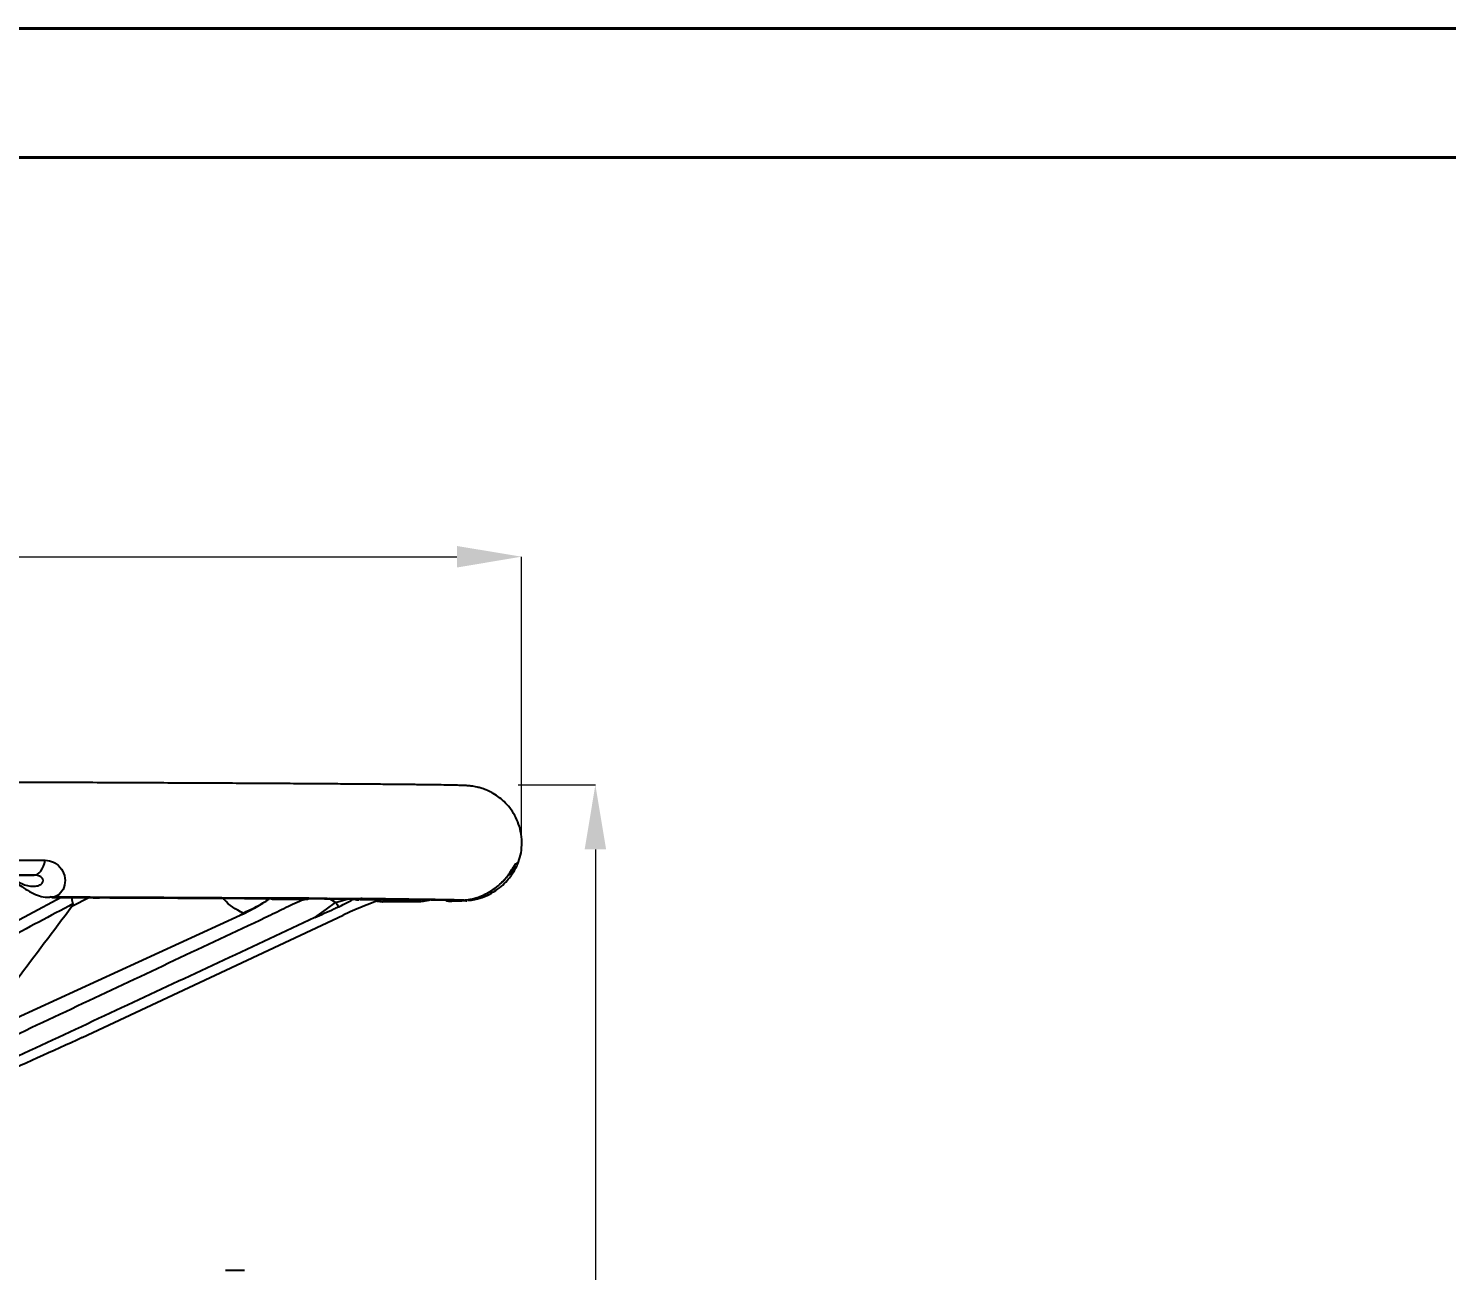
# Model space of a CAD drawing. Header units: millimetres. Extents: x 2384 to 4064, y 886 to 2074.
# Drawn here: x 3024.6 to 3244.1, y 1882.1 to 2074.4 of the extents above; entities that cross this region are included whole.
import ezdxf

# ---------------------------------------------------------------- set-up
doc = ezdxf.new("R2010")
doc.units = ezdxf.units.MM
doc.layers.add('标注', color=3, linetype='Continuous', lineweight=13)
doc.layers.add('粗实线', color=7, linetype='Continuous', lineweight=40)
doc.styles.add('SLDTEXTSTYLE1', font='txt.shx', dxfattribs={"width": 0.7, "bigfont": 'gbcbig.shx'})
doc.dimstyles.new('SLDDIMSTYLE12$0', dxfattribs={"dimtxt": 12, "dimasz": 10, "dimexe": 0, "dimexo": 0.0625, "dimgap": 0.875, "dimtad": 1, "dimdec": 1, "dimlfac": 1.8, "dimrnd": 1e-09, "dimzin": 12, "dimdsep": 46, "dimtxsty": 'SLDTEXTSTYLE1', "dimcen": 0.09, "dimdle": 8.16, "dimclrd": 3, "dimclre": 3, "dimadec": 0, "dimazin": 3, "dimtfac": 1, "dimtdec": 1, "dimtofl": 0, "dimtmove": 0, "dimatfit": 3, "dimfxl": 0, "dimfrac": 2, "dimtolj": 1, "dimlwd": 5, "dimlwe": 5, "dimarcsym": 0})

# ---------------------------------------------------------------- blocks, each defined once
blk = doc.blocks.new('*D50')
at = {"layer": 'Defpoints', "color": 0, "transparency": 16777216}
for p in [(3100.92, 1992.65), (2797.86, 1947.41), (3100.92, 1947.41)]:
    blk.add_point(p, dxfattribs=at)
at = {"layer": '标注', "color": 3, "lineweight": 5, "transparency": 16777216}
blk.add_line((2797.86, 1947.48), (2797.86, 1992.65), dxfattribs=at)
at = {"layer": '标注', "color": 3, "linetype": 'Continuous', "lineweight": 5, "transparency": 16777216}
for p, q in [((2807.86, 1992.65), (3090.92, 1992.65)), ((3100.92, 1947.48), (3100.92, 1992.65))]:
    blk.add_line(p, q, dxfattribs=at)
at = {"layer": '标注', "color": 3, "transparency": 16777216}
for points in [[(2807.86, 1994.31), (2807.86, 1990.98), (2797.86, 1992.65)], [(3090.92, 1994.31), (3090.92, 1990.98), (3100.92, 1992.65)]]:
    blk.add_solid(points, dxfattribs=at)
at = {"layer": '标注', "color": 0, "transparency": 16777216, "insert": (2949.39, 1998.52), "char_height": 10, "attachment_point": 5, "style": 'SLDTEXTSTYLE1'}
blk.add_mtext('\\A1;300', dxfattribs=at)
blk = doc.blocks.new('*D51')
at = {"layer": 'Defpoints', "color": 0, "transparency": 16777216}
for p in [(3100.35, 1957.33), (3011.94, 1720.13), (3112.35, 1720.13)]:
    blk.add_point(p, dxfattribs=at)
at = {"layer": '标注', "color": 3, "lineweight": 5, "transparency": 16777216}
blk.add_line((3100.41, 1957.33), (3112.35, 1957.33), dxfattribs=at)
at = {"layer": '标注', "color": 3, "linetype": 'Continuous', "lineweight": 5, "transparency": 16777216}
for p, q in [((3112.35, 1947.33), (3112.35, 1730.13)), ((3012, 1720.13), (3112.35, 1720.13))]:
    blk.add_line(p, q, dxfattribs=at)
at = {"layer": '标注', "color": 3, "transparency": 16777216}
for points in [[(3110.69, 1947.33), (3114.02, 1947.33), (3112.35, 1957.33)], [(3110.69, 1730.13), (3114.02, 1730.13), (3112.35, 1720.13)]]:
    blk.add_solid(points, dxfattribs=at)
at = {"layer": '标注', "color": 0, "transparency": 16777216, "insert": (3106.48, 1838.73), "char_height": 10, "attachment_point": 5, "rotation": 90, "style": 'SLDTEXTSTYLE1'}
blk.add_mtext('\\A1;235', dxfattribs=at)

msp = doc.modelspace()

# ---------------------------------------------------------------- linework, layer by layer
at = {"color": 7, "linetype": 'Continuous', "lineweight": 25}
for p, q in [((3020.084, 1943.353), (3025.441, 1943.37)), ((3029.62, 1939.895), (3012.832, 1930.963)), ((3028.352, 1939.942), (3027.866, 1939.939)), ((3027.997, 1939.98), (3028.352, 1939.942)), ((3028.402, 1939.952), (3027.997, 1939.98)), ((3034.029, 1939.886), (3031.307, 1938.5)), ((3061.976, 1939.744), (3062.364, 1939.653)), ((3062.364, 1939.653), (3062.461, 1939.77)), ((3063.23, 1939.813), (3063.155, 1939.691)), ((3063.155, 1939.691), (3067.639, 1939.658)), ((3067.884, 1939.784), (3063.23, 1939.813)), ((3067.639, 1939.658), (3067.884, 1939.784)), ((3067.927, 1939.735), (3067.693, 1939.618)), ((3067.892, 1939.693), (3068.039, 1939.769)), ((3072.142, 1939.145), (3071.136, 1939.723)), ((3072.142, 1939.145), (3074.099, 1939.688)), ((3075.357, 1939.56), (3075.486, 1939.678)), ((3075.357, 1939.56), (3075.736, 1939.556)), ((3076.259, 1939.725), (3076.135, 1939.586)), ((3076.135, 1939.586), (3079.513, 1939.552)), ((3079.787, 1939.696), (3076.259, 1939.725)), ((3079.233, 1939.618), (3077.025, 1938.764)), ((3078.527, 1939.345), (3079.064, 1939.308)), ((3079.443, 1939.253), (3079.391, 1939.255)), ((3079.391, 1939.255), (3079.433, 1939.254)), ((3079.443, 1939.253), (3084.507, 1939.283)), ((3079.513, 1939.552), (3079.787, 1939.696)), ((3079.67, 1939.58), (3079.87, 1939.685)), ((3084.489, 1939.283), (3084.546, 1939.287)), ((3084.546, 1939.287), (3084.507, 1939.283)), ((3085.104, 1939.285), (3084.507, 1939.283)), ((3084.517, 1939.29), (3085.286, 1939.295)), ((3085.286, 1939.295), (3085.426, 1939.354)), ((3089.256, 1939.442), (3089.783, 1939.382)), ((3090.139, 1939.341), (3090.129, 1939.342)), ((3090.139, 1939.341), (3091.692, 1939.381)), ((3092.266, 1939.392), (3090.723, 1939.349)), ((3091.657, 1939.382), (3091.235, 1939.405)), ((3091.657, 1939.382), (3091.685, 1939.388)), ((3091.672, 1939.381), (3091.691, 1939.382)), ((3091.685, 1939.388), (3091.692, 1939.381)), ((3092.266, 1939.392), (3091.692, 1939.381)), ((3092.283, 1939.398), (3092.441, 1939.403)), ((3092.441, 1939.403), (3092.414, 1939.456)), ((3016.03, 1918.222), (3057.344, 1937.15)), ((3032.915, 1918.209), (3073.303, 1937.156)), ((3057.344, 1937.15), (3057.81, 1937.487)), ((3057.344, 1937.15), (3057.866, 1937.389)), ((3073.632, 1937.312), (3073.303, 1937.156)), ((3077.025, 1938.764), (3076.995, 1938.752)), ((3058.041, 1882.173), (3055.063, 1882.179))]:
    msp.add_line(p, q, dxfattribs=at)
at = {"color": 7, "linetype": 'Continuous', "lineweight": 25, "flags": 128}
for points in [[(3016.469, 1945.707), (3017.83, 1945.702), (3019.185, 1945.697), (3020.533, 1945.692), (3021.873, 1945.688), (3023.206, 1945.683), (3024.532, 1945.678), (3025.85, 1945.673), (3027.16, 1945.668)], [(3025.441, 1943.37), (3025.717, 1943.411), (3025.987, 1943.532), (3026.244, 1943.731), (3026.483, 1944.002), (3026.699, 1944.339), (3026.886, 1944.736), (3027.041, 1945.182), (3027.16, 1945.668)], [(3025.441, 1943.37), (3024.16, 1943.374), (3022.871, 1943.379), (3021.575, 1943.384), (3020.271, 1943.389), (3018.96, 1943.393), (3017.642, 1943.398), (3016.318, 1943.403), (3014.986, 1943.407)], [(3068.915, 1936.782), (3070.722, 1938.105), (3072.142, 1939.145)]]:
    msp.add_lwpolyline(points, dxfattribs=at)
at = {"color": 7, "linetype": 'Continuous', "lineweight": 25}
for centre, radius, start, end in [((3096.746, 1946.425), 3.562, 318.40996, 339.08522), ((3100.14, 1944.339), 0.818, 73.44819, 94.71903), ((3075.75, 1941.148), 4.127, 209.03679, 220.48957), ((3061.296, 1939.423), 3.988, 209.04424, 210.66078)]:
    msp.add_arc(centre, radius, start, end, dxfattribs=at)
for points, knots in [([(3100.352, 1945.105), (3100.506, 1945.547), (3100.833, 1946.49), (3101.005, 1948.055), (3100.908, 1949.68), (3100.516, 1951.227), (3099.906, 1952.593), (3099.133, 1953.769), (3098.247, 1954.749), (3097.3, 1955.536), (3096.346, 1956.134), (3095.449, 1956.555), (3094.67, 1956.828), (3094.041, 1956.992), (3093.558, 1957.087), (3093.184, 1957.143), (3092.873, 1957.178), (3092.587, 1957.203), (3092.273, 1957.223), (3091.81, 1957.244), (3091.093, 1957.265), (3089.959, 1957.29), (3088.538, 1957.314), (3086.791, 1957.339), (3084.76, 1957.363), (3082.439, 1957.388), (3079.83, 1957.412), (3076.937, 1957.437), (3073.763, 1957.462), (3070.316, 1957.486), (3066.603, 1957.511), (3062.632, 1957.535), (3058.411, 1957.56), (3053.949, 1957.584), (3049.257, 1957.608), (3044.344, 1957.632), (3039.221, 1957.655), (3033.9, 1957.678), (3028.391, 1957.7), (3022.71, 1957.722), (3016.859, 1957.744), (3012.071, 1957.761), (3009.192, 1957.77), (3008.36, 1957.773)], [0, 0, 0, 0, 0.0079196, 0.0168724, 0.0264298, 0.0353607, 0.0437515, 0.0516648, 0.0591206, 0.0661069, 0.072571, 0.0783858, 0.083384, 0.087719, 0.0919955, 0.096824, 0.1029102, 0.111382, 0.1241644, 0.1458179, 0.1859723, 0.2234477, 0.263159, 0.3018342, 0.3401259, 0.3782445, 0.4162719, 0.4542465, 0.4921881, 0.5301082, 0.5680135, 0.6059082, 0.6437954, 0.6816768, 0.7195538, 0.7574275, 0.7952986, 0.8331675, 0.8710346, 0.9089005, 0.9467651, 0.9846289, 1, 1, 1, 1]), ([(3027.16, 1945.668), (3027.616, 1945.61), (3028.24, 1945.529), (3029.216, 1944.94), (3029.738, 1944.307), (3030.193, 1943.269), (3030.339, 1942.097), (3029.846, 1940.773), (3029.069, 1940.131), (3028.533, 1939.987), (3028.402, 1939.952)], [0, 0, 0, 0, 0.1279255, 0.1749745, 0.3403676, 0.376614, 0.5514599, 0.7454096, 0.9376744, 1, 1, 1, 1]), ([(3020.084, 1943.353), (3020.333, 1943.333), (3020.852, 1943.292), (3021.406, 1943.078), (3021.959, 1942.834), (3022.545, 1942.534), (3023.392, 1942.103), (3024.252, 1941.77), (3025.101, 1941.606), (3025.876, 1941.646), (3026.495, 1941.879), (3026.861, 1942.267), (3026.866, 1942.729), (3026.581, 1943.05), (3026.174, 1943.27), (3025.806, 1943.361), (3025.5, 1943.368), (3025.441, 1943.37)], [0, 0, 0, 0, 0.0596883, 0.1248406, 0.1256831, 0.189831, 0.2645857, 0.3578179, 0.4646369, 0.5728437, 0.6737578, 0.7662502, 0.8407621, 0.8993405, 0.9236405, 0.9854634, 1, 1, 1, 1]), ([(3020.161, 1943.34), (3020.286, 1943.332), (3020.549, 1943.315), (3021.123, 1943.117), (3021.826, 1942.749), (3022.65, 1942.209), (3023.622, 1941.519), (3024.725, 1940.799), (3025.918, 1940.244), (3026.983, 1939.933), (3027.628, 1939.934), (3027.867, 1939.934)], [0, 0, 0, 0, 0.0742354, 0.1562386, 0.2386719, 0.3331128, 0.4578086, 0.6166816, 0.7785183, 0.917899, 1, 1, 1, 1]), ([(3091.958, 1939.481), (3092.296, 1939.519), (3093.444, 1939.648), (3095.345, 1940.311), (3097.316, 1941.625), (3098.667, 1943.069), (3099.364, 1944.085), (3099.778, 1944.756), (3099.989, 1945.106), (3100.052, 1945.142), (3100.073, 1945.154)], [0, 0, 0, 0, 0.0787785, 0.2675309, 0.4579374, 0.6295892, 0.7625011, 0.8280057, 0.9415138, 1, 1, 1, 1]), ([(3096.007, 1940.801), (3096.064, 1940.83), (3096.555, 1941.081), (3097.323, 1941.709), (3098.235, 1942.575), (3098.857, 1943.332), (3099.229, 1943.844), (3099.399, 1944.085), (3099.395, 1944.079), (3099.394, 1944.078)], [0, 0, 0, 0, 0.0304493, 0.2622235, 0.4820828, 0.6829034, 0.8360242, 0.9511726, 1, 1, 1, 1]), ([(3096.672, 1940.815), (3097.042, 1941.07), (3097.803, 1941.593), (3098.696, 1942.509), (3099.369, 1943.369), (3099.79, 1944.043), (3099.919, 1944.277), (3099.966, 1944.362)], [0, 0, 0, 0, 0.2259785, 0.4648151, 0.6795385, 0.8828111, 1, 1, 1, 1]), ([(3098.852, 1943.341), (3098.927, 1943.381), (3099.211, 1943.534), (3099.702, 1943.989), (3100.148, 1944.551), (3100.288, 1944.973), (3100.332, 1945.108)], [0, 0, 0, 0, 0.119173, 0.45295508, 0.82457465, 1, 1, 1, 1]), ([(3028.197, 1939.901), (3029.307, 1939.896), (3031.839, 1939.886), (3034.248, 1939.876), (3035.602, 1939.87)], [0, 0, 0, 0, 0.4381564, 1, 1, 1, 1]), ([(3028.352, 1939.942), (3030.578, 1939.933), (3035.036, 1939.914), (3041.593, 1939.884), (3048.049, 1939.852), (3055.232, 1939.814), (3059.79, 1939.786), (3062.461, 1939.77)], [0, 0, 0, 0, 0.173261, 0.3470785, 0.5376909, 0.7290451, 1, 1, 1, 1]), ([(3062.606, 1939.781), (3059.964, 1939.797), (3054.658, 1939.829), (3045.704, 1939.875), (3036.929, 1939.916), (3030.972, 1939.941), (3028.402, 1939.952)], [0, 0, 0, 0, 0.26737362, 0.53681415, 0.80020865, 1, 1, 1, 1]), ([(3031.283, 1939.94), (3031.283, 1939.877), (3031.282, 1939.573), (3031.386, 1939.208), (3031.468, 1938.918)], [0, 0, 0, 0, 0.205222, 1, 1, 1, 1]), ([(3061.976, 1939.744), (3059.839, 1939.757), (3055.553, 1939.782), (3048.566, 1939.818), (3041.302, 1939.854), (3036.211, 1939.876), (3033.659, 1939.887)], [0, 0, 0, 0, 0.25694587, 0.51521192, 0.75705625, 1, 1, 1, 1]), ([(3035.84, 1939.878), (3037.593, 1939.87), (3041.702, 1939.852), (3047.742, 1939.822), (3054.858, 1939.785), (3059.35, 1939.759), (3061.957, 1939.743)], [0, 0, 0, 0, 0.1797979, 0.4215745, 0.6642997, 1, 1, 1, 1]), ([(3057.81, 1937.487), (3056.721, 1938.049), (3055.572, 1938.642), (3054.798, 1939.728), (3054.757, 1939.785)], [0, 0, 0, 0, 0.9471871, 1, 1, 1, 1]), ([(3057.81, 1937.487), (3058.441, 1937.787), (3059.752, 1938.412), (3061.018, 1939.131), (3061.717, 1939.596), (3061.938, 1939.744)], [0, 0, 0, 0, 0.3877953, 0.80600492, 1, 1, 1, 1]), ([(3057.866, 1937.389), (3058.654, 1937.782), (3060.262, 1938.583), (3061.385, 1939.352), (3061.957, 1939.743)], [0, 0, 0, 0, 0.4901607, 1, 1, 1, 1]), ([(3062.461, 1939.77), (3062.351, 1939.763), (3062.184, 1939.752), (3062.028, 1939.746), (3061.976, 1939.744)], [0, 0, 0, 0, 0.6605931, 1, 1, 1, 1]), ([(3062.364, 1939.653), (3062.607, 1939.652), (3064.456, 1939.64), (3066.188, 1939.628), (3067.693, 1939.618)], [0, 0, 0, 0, 0.13144304, 1, 1, 1, 1]), ([(3063.23, 1939.813), (3063.17, 1939.812), (3063.049, 1939.811), (3062.82, 1939.797), (3062.668, 1939.786), (3062.606, 1939.781)], [0, 0, 0, 0, 0.3691787, 0.740813, 1, 1, 1, 1]), ([(3062.606, 1939.781), (3062.686, 1939.76), (3062.888, 1939.706), (3063.055, 1939.697), (3063.155, 1939.691)], [0, 0, 0, 0, 0.3975094, 1, 1, 1, 1]), ([(3067.606, 1939.707), (3067.118, 1939.514), (3066.131, 1939.123), (3065.26, 1938.714), (3064.82, 1938.507)], [0, 0, 0, 0, 0.49452539, 1, 1, 1, 1]), ([(3067.639, 1939.658), (3067.721, 1939.662), (3067.864, 1939.669), (3067.95, 1939.723), (3067.986, 1939.746)], [0, 0, 0, 0, 0.5713985, 1, 1, 1, 1]), ([(3067.986, 1939.746), (3068.003, 1939.751), (3068.044, 1939.763), (3068.026, 1939.778), (3067.948, 1939.784), (3067.893, 1939.784), (3067.884, 1939.784)], [0, 0, 0, 0, 0.24056028, 0.60457243, 0.93014316, 1, 1, 1, 1]), ([(3067.927, 1939.735), (3069.265, 1939.725), (3071.944, 1939.706), (3074.304, 1939.688), (3075.486, 1939.678)], [0, 0, 0, 0, 0.4993494, 1, 1, 1, 1]), ([(3075.642, 1939.689), (3075.527, 1939.69), (3073.19, 1939.709), (3070.523, 1939.728), (3067.986, 1939.746)], [0, 0, 0, 0, 0.0488647, 1, 1, 1, 1]), ([(3074.977, 1939.655), (3073.83, 1939.664), (3071.651, 1939.681), (3069.184, 1939.697), (3068.015, 1939.705)], [0, 0, 0, 0, 0.5262338, 1, 1, 1, 1]), ([(3072.611, 1938.468), (3073.217, 1938.757), (3074.063, 1939.16), (3074.752, 1939.545), (3074.948, 1939.654)], [0, 0, 0, 0, 0.7167443, 1, 1, 1, 1]), ([(3075.486, 1939.678), (3075.396, 1939.673), (3075.223, 1939.662), (3075.057, 1939.657), (3074.977, 1939.655)], [0, 0, 0, 0, 0.520031, 1, 1, 1, 1]), ([(3074.977, 1939.655), (3075.106, 1939.621), (3075.236, 1939.587), (3075.356, 1939.56), (3075.357, 1939.56)], [0, 0, 0, 0, 0.9923511, 1, 1, 1, 1]), ([(3076.259, 1939.725), (3076.211, 1939.725), (3076.114, 1939.724), (3075.888, 1939.708), (3075.721, 1939.695), (3075.642, 1939.689)], [0, 0, 0, 0, 0.3443109, 0.6909789, 1, 1, 1, 1]), ([(3075.642, 1939.689), (3075.717, 1939.665), (3075.908, 1939.603), (3076.049, 1939.592), (3076.135, 1939.586)], [0, 0, 0, 0, 0.3972147, 1, 1, 1, 1]), ([(3078.615, 1939.379), (3078.737, 1939.343), (3079.01, 1939.263), (3079.282, 1939.257), (3079.433, 1939.254)], [0, 0, 0, 0, 0.44677288, 1, 1, 1, 1]), ([(3084.489, 1939.283), (3083.634, 1939.277), (3082.1, 1939.267), (3080.252, 1939.258), (3079.433, 1939.254)], [0, 0, 0, 0, 0.5569482, 1, 1, 1, 1]), ([(3079.513, 1939.552), (3079.573, 1939.552), (3079.638, 1939.551), (3079.666, 1939.581), (3079.668, 1939.583)], [0, 0, 0, 0, 0.9106729, 1, 1, 1, 1]), ([(3091.251, 1939.455), (3091.105, 1939.46), (3090.577, 1939.476), (3089.188, 1939.504), (3086.687, 1939.541), (3083.586, 1939.578), (3080.945, 1939.603), (3079.701, 1939.615)], [0, 0, 0, 0, 0.0889167, 0.3205627, 0.5522086, 0.7890244, 1, 1, 1, 1]), ([(3079.862, 1939.682), (3079.863, 1939.682), (3079.885, 1939.689), (3079.855, 1939.694), (3079.805, 1939.696), (3079.786, 1939.696)], [0, 0, 0, 0, 0.04543727, 0.63676414, 1, 1, 1, 1]), ([(3079.787, 1939.641), (3081.026, 1939.629), (3083.558, 1939.605), (3086.828, 1939.566), (3089.606, 1939.524), (3091.122, 1939.492), (3091.676, 1939.474), (3091.795, 1939.47)], [0, 0, 0, 0, 0.2027255, 0.4142923, 0.670881, 0.9292511, 1, 1, 1, 1]), ([(3091.958, 1939.481), (3091.627, 1939.491), (3090.918, 1939.512), (3089.13, 1939.545), (3086.665, 1939.581), (3083.617, 1939.617), (3081.071, 1939.641), (3079.81, 1939.653)], [0, 0, 0, 0, 0.1786266, 0.3830779, 0.5875292, 0.7957006, 1, 1, 1, 1]), ([(3085.104, 1939.285), (3084.315, 1939.28), (3082.78, 1939.268), (3080.93, 1939.258), (3080.032, 1939.253)], [0, 0, 0, 0, 0.5146969, 1, 1, 1, 1]), ([(3084.489, 1939.283), (3084.318, 1939.29), (3083.786, 1939.31), (3083.295, 1939.473), (3082.962, 1939.583)], [0, 0, 0, 0, 0.3214441, 1, 1, 1, 1]), ([(3085.468, 1939.337), (3085.833, 1939.357), (3086.325, 1939.384), (3086.798, 1939.536), (3086.921, 1939.576)], [0, 0, 0, 0, 0.7396395, 1, 1, 1, 1]), ([(3089.26, 1939.435), (3089.338, 1939.414), (3089.617, 1939.34), (3089.903, 1939.341), (3090.108, 1939.342)], [0, 0, 0, 0, 0.2816427, 1, 1, 1, 1]), ([(3091.657, 1939.382), (3091.409, 1939.373), (3091.041, 1939.359), (3090.339, 1939.346), (3090.108, 1939.342)], [0, 0, 0, 0, 0.6727115, 1, 1, 1, 1]), ([(3091.795, 1939.47), (3091.83, 1939.479), (3091.868, 1939.488), (3091.952, 1939.524), (3091.96, 1939.527)], [0, 0, 0, 0, 0.9147937, 1, 1, 1, 1]), ([(3092.147, 1939.526), (3092.535, 1939.569), (3093.447, 1939.668), (3094.768, 1940.107), (3095.613, 1940.581), (3096.007, 1940.801)], [0, 0, 0, 0, 0.2830568, 0.666266, 1, 1, 1, 1]), ([(3092.414, 1939.456), (3092.351, 1939.426), (3092.282, 1939.394), (3092.267, 1939.392), (3092.266, 1939.392)], [0, 0, 0, 0, 0.92378717, 1, 1, 1, 1]), ([(3092.616, 1939.449), (3092.979, 1939.481), (3093.873, 1939.562), (3095.214, 1940.027), (3096.216, 1940.477), (3096.646, 1940.796), (3096.672, 1940.815)], [0, 0, 0, 0, 0.2496995, 0.6144499, 0.9763661, 1, 1, 1, 1]), ([(3061.263, 1936.779), (3051.85, 1932.344), (3032.934, 1923.431), (3014.013, 1914.534), (3004.508, 1910.063)], [0, 0, 0, 0, 0.4976256, 1, 1, 1, 1]), ([(3068.915, 1936.782), (3059.538, 1932.4), (3040.669, 1923.583), (3021.794, 1914.783), (3012.298, 1910.357)], [0, 0, 0, 0, 0.496926, 1, 1, 1, 1]), ([(3031.468, 1938.918), (3027.943, 1937.041), (3021.649, 1933.689), (3015.353, 1930.342), (3012.582, 1928.869)], [0, 0, 0, 0, 0.56, 1, 1, 1, 1]), ([(3031.307, 1938.5), (3028.458, 1934.711), (3023.371, 1927.946), (3018.273, 1921.193), (3016.03, 1918.222)], [0, 0, 0, 0, 0.5599981, 1, 1, 1, 1]), ([(3031.307, 1938.5), (3031.361, 1938.576), (3031.435, 1938.678), (3031.476, 1938.819), (3031.478, 1938.88), (3031.471, 1938.905), (3031.468, 1938.918)], [0, 0, 0, 0, 0.6196275, 0.8294119, 0.9175065, 1, 1, 1, 1]), ([(3064.82, 1938.507), (3063.897, 1938.05), (3062.733, 1937.473), (3061.515, 1936.898), (3061.263, 1936.779)], [0, 0, 0, 0, 0.7931716, 1, 1, 1, 1]), ([(3068.915, 1936.782), (3069.886, 1937.232), (3071.099, 1937.794), (3072.359, 1938.356), (3072.611, 1938.468)], [0, 0, 0, 0, 0.79988967, 1, 1, 1, 1]), ([(3076.996, 1938.752), (3075.981, 1938.339), (3074.8, 1937.859), (3073.775, 1937.379), (3073.632, 1937.312)], [0, 0, 0, 0, 0.8603256, 1, 1, 1, 1]), ([(3032.915, 1918.209), (3028.274, 1916.108), (3020.545, 1912.61), (3012.81, 1909.135), (3009.719, 1907.746)], [0, 0, 0, 0, 0.60041569, 1, 1, 1, 1])]:
    msp.add_open_spline(points, degree=3, knots=knots, dxfattribs=at)
at = {"layer": '粗实线'}
for p, q in [((4064.122, 2074.426), (2384.122, 2074.426)), ((4044.122, 2054.426), (2484.122, 2054.426))]:
    msp.add_line(p, q, dxfattribs=at)

# ---------------------------------------------------------------- dimensions: what is measured, and where the dimension line sits
at = {"layer": '标注'}
dim = msp.add_linear_dim(base=(3100.921, 1992.647), p1=(2797.857, 1947.413), p2=(3100.921, 1947.413), text='300', dimstyle='SLDDIMSTYLE12$0', override={"dimtxt": 10, "dimtdec": 3, "dimtzin": 0}, dxfattribs=at)
dim.commit()
dim.dimension.update_dxf_attribs({"geometry": '*D50', "text_midpoint": (2949.389, 1998.522)})
dim = msp.add_linear_dim(base=(3112.352, 1720.131), p1=(3100.352, 1957.334), p2=(3011.939, 1720.131), angle=90, text='235', dimstyle='SLDDIMSTYLE12$0', override={"dimtxt": 10, "dimtdec": 3, "dimtzin": 0}, dxfattribs=at)
dim.commit()
dim.dimension.update_dxf_attribs({"geometry": '*D51', "text_midpoint": (3106.477, 1838.733)})

doc.saveas('drawing.dxf')
